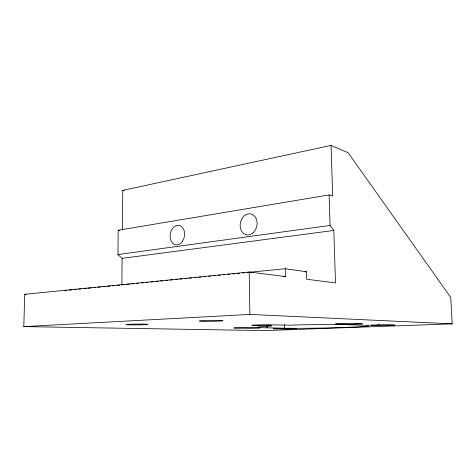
<?xml version="1.0" encoding="UTF-8"?>
<svg xmlns="http://www.w3.org/2000/svg" width="476" height="476" viewBox="0 0 476 476"><rect width="100%" height="100%" fill="white"/><g stroke="black" fill="none" stroke-linecap="round" stroke-linejoin="round"><path stroke-width="0.71" d="M121.868 284.696L122.112 258.367L117.929 254.571L118.179 230.253L329.089 194.916L332.688 196.064L331.046 145.394L122.749 190.376L122.386 229.462M331.046 145.394L348.135 152.748L450.748 297.458L452.2 323.858L264.65 330.606L23.8 326.607L24.716 294.299L249.21 271.998L285.427 276.574L285.249 268.732L246.877 272.534M117.929 254.571L330.058 225.445L333.807 230.449L335.509 282.899L306.651 279.251L306.449 271.748L285.249 268.732M122.112 258.367L333.807 230.449M64.611 290.58L66.824 290.36M69.038 290.14L71.989 289.848M74.202 289.628L76.416 289.408M78.629 289.194L80.843 288.974M83.794 288.682L86.745 288.385M88.227 288.242L91.178 287.95M93.391 287.73L95.605 287.51M97.818 287.29L100.769 286.998M102.983 286.778L105.196 286.558M107.409 286.344L110.361 286.052M112.574 285.832L114.787 285.612M117.001 285.392L119.952 285.1M122.165 284.88L124.379 284.66M126.598 284.44L129.549 284.148M131.763 283.928L133.976 283.714M136.19 283.494L138.403 283.274M141.354 282.982L143.568 282.762M145.781 282.542L147.994 282.322M150.946 282.03L153.159 281.81M156.11 281.518L158.324 281.298M160.537 281.084L162.75 280.864M165.707 280.572L167.921 280.352M170.134 280.132L172.348 279.912M175.299 279.62L177.512 279.4M179.726 279.18L181.939 278.96M184.89 278.668L187.104 278.448M189.317 278.234L191.53 278.014M194.482 277.722L196.695 277.502M198.909 277.282L201.122 277.062M204.079 276.77L205.555 276.627M208.506 276.33L210.719 276.116M213.67 275.818L215.146 275.675M218.097 275.384L220.311 275.164M223.262 274.872L224.737 274.723M227.689 274.432L229.902 274.212M232.853 273.92L235.067 273.7M237.28 273.486L239.493 273.266M242.451 272.974L244.664 272.754M304.973 271.885L306.449 271.748M283.208 276.776L285.427 276.574M23.8 326.607L249.876 314.428L452.2 323.858M378.842 325.53L394.878 325.078L383.948 324.68L370.584 325.179L378.842 325.53L378.783 324.049M267.048 327.827L284.434 328.214A46.362 1.339 -1.1 0 0 346.831 327.345A46.362 1.339 -1.1 0 0 363.414 325.233L347.551 324.703A47.975 1.446 -1.1 0 0 289.985 325.173L268.202 324.805A9.133 0.303 -1 0 0 255.368 324.965A9.133 0.303 -1 0 0 253.524 325.417L271.659 325.893L268.607 326.042A47.975 1.446 -1.1 0 0 267.048 327.827L267.006 325.643M24.716 294.299L26.192 294.388M118.179 230.253L119.577 230.479M122.749 190.376L124.182 190.697M329.089 194.916L330.058 225.445M284.35 324.59L284.434 328.214M268.404 324.334L268.428 325.81M249.21 271.998L249.876 314.428M259.825 327.887L248.585 328.327L233.984 327.97L245.402 327.577L259.825 327.887M362.26 323.847L349.557 324.418L336.11 324.079A9.306 0.303 -1.2 0 1 340.066 323.615A9.306 0.303 -1.2 0 1 352.151 323.436L362.26 323.847M273.325 328.773L285.82 329.089L296.685 328.69L284.255 328.416L273.325 328.773M129.347 324.84A10.9 0.393 -0.6 0 0 147.518 324.453A10.9 0.393 -0.6 0 0 133.994 324.132A10.9 0.393 -0.6 0 0 129.347 324.84M204.49 321.318A11.739 0.47 -0.8 0 0 222.964 320.705A11.739 0.47 -0.8 0 0 206.394 320.473A11.739 0.47 -0.8 0 0 204.49 321.318M182.534 241.165A9.889 7.152 -80.3 0 0 179.155 225.38A9.889 7.152 -80.3 0 0 170.384 238.762A9.889 7.152 -80.3 0 0 182.534 241.165M253.095 232.818A10.71 8.378 -78 0 0 252.679 214.575A10.71 8.378 -78 0 0 240.154 225.755A10.71 8.378 -78 0 0 253.095 232.818"/></g></svg>
